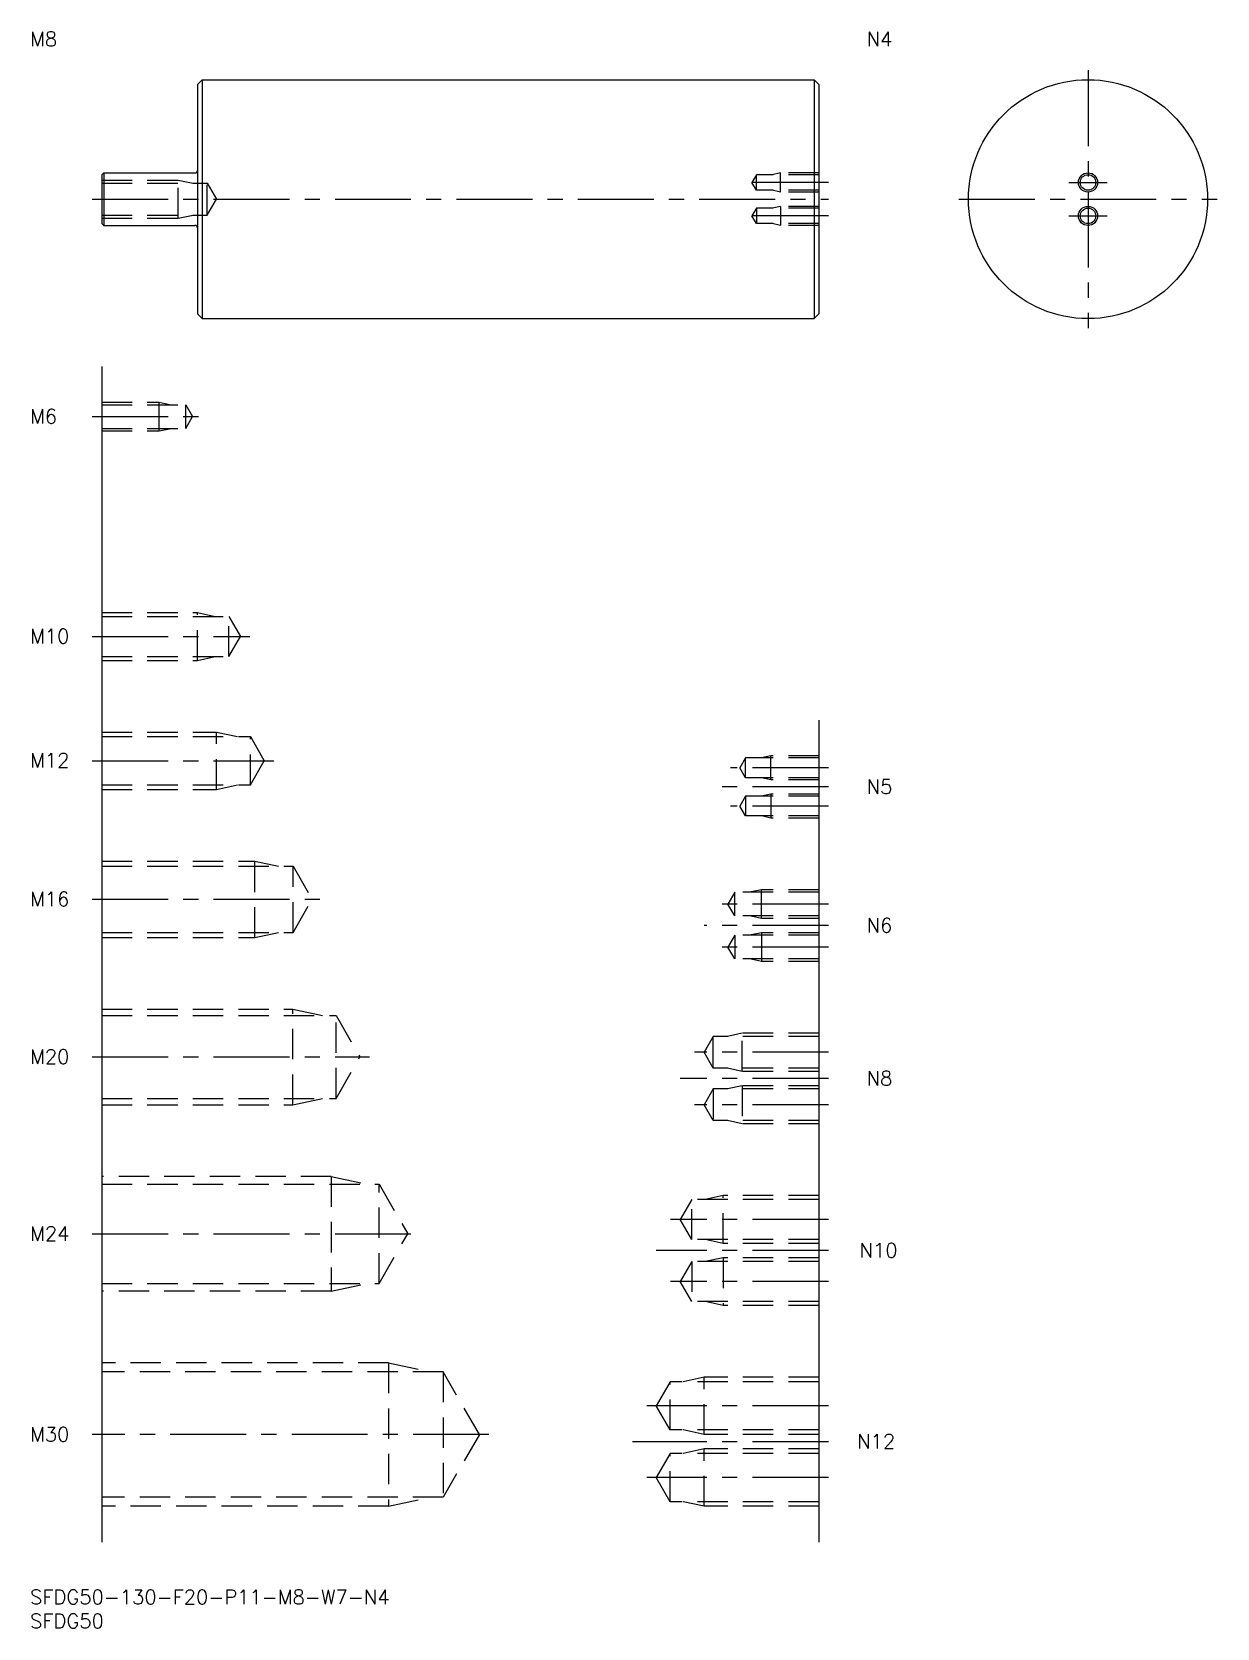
# Model space of a CAD drawing. Extents: x 0 to 248, y -8 to 326.
import ezdxf

# ---------------------------------------------------------------- set-up
doc = ezdxf.new("R2010")
doc.units = 0
doc.header["$LTSCALE"] = 0.5
doc.linetypes.add('CENTER', pattern=[50.8, 31.75, -6.35, 6.35, -6.35])
doc.linetypes.add('DASHED', pattern=[19.05, 12.7, -6.35])
for name, color, linetype in [('MSM_CENTER', 1, 'CENTER'), ('MSM_CONTINUOUS', 7, 'CONTINUOUS'), ('MSM_DASHED', 4, 'DASHED'), ('MSM_NARROW', 5, 'CONTINUOUS'), ('MSM_PART_NUMBER', 7, 'CONTINUOUS')]:
    doc.layers.add(name, color=color, linetype=linetype)
doc.styles.get("Standard").update_dxf_attribs({"font": 'txt.shx', "height": 3, "bigfont": 'bigfont.shx'})

# ---------------------------------------------------------------- blocks, each defined once
blk = doc.blocks.new('*U4')
at = {"layer": 'MSM_PART_NUMBER'}
blk.add_text('SFDG50-130-F20-P11-M8-W7-N4', height=3, dxfattribs=at).set_placement((0, -3))
blk = doc.blocks.new('*U5')
at = {"layer": 'MSM_PART_NUMBER'}
blk.add_text('SFDG50', height=3, dxfattribs=at).set_placement((0, -8))
blk = doc.blocks.new('*U6')
at = {"layer": 'MSM_PART_NUMBER'}
blk.add_text('N12', height=3, dxfattribs=at).set_placement((173, 29.56))
blk = doc.blocks.new('*U7')
at = {"layer": 'MSM_PART_NUMBER'}
blk.add_text('N10', height=3, dxfattribs=at).set_placement((173.5, 69.56))
blk = doc.blocks.new('*U8')
at = {"layer": 'MSM_PART_NUMBER'}
blk.add_text('N8', height=3, dxfattribs=at).set_placement((175, 105.56))
blk = doc.blocks.new('*U9')
at = {"layer": 'MSM_PART_NUMBER'}
blk.add_text('N6', height=3, dxfattribs=at).set_placement((175, 137.56))
blk = doc.blocks.new('*U10')
at = {"layer": 'MSM_PART_NUMBER'}
blk.add_text('N5', height=3, dxfattribs=at).set_placement((175, 166.56))
blk = doc.blocks.new('*U11')
at = {"layer": 'MSM_PART_NUMBER'}
blk.add_text('M30', height=3, dxfattribs=at).set_placement((0, 31.06))
blk = doc.blocks.new('*U12')
at = {"layer": 'MSM_PART_NUMBER'}
blk.add_text('M24', height=3, dxfattribs=at).set_placement((0, 73.06))
blk = doc.blocks.new('*U13')
at = {"layer": 'MSM_PART_NUMBER'}
blk.add_text('M20', height=3, dxfattribs=at).set_placement((0, 110.06))
blk = doc.blocks.new('*U14')
at = {"layer": 'MSM_PART_NUMBER'}
blk.add_text('M16', height=3, dxfattribs=at).set_placement((0, 143.06))
blk = doc.blocks.new('*U15')
at = {"layer": 'MSM_PART_NUMBER'}
blk.add_text('M12', height=3, dxfattribs=at).set_placement((0, 172.06))
blk = doc.blocks.new('*U16')
at = {"layer": 'MSM_PART_NUMBER'}
blk.add_text('M10', height=3, dxfattribs=at).set_placement((0, 198.06))
blk = doc.blocks.new('*U17')
at = {"layer": 'MSM_PART_NUMBER'}
blk.add_text('M6', height=3, dxfattribs=at).set_placement((0, 244.06))
blk = doc.blocks.new('*U18')
at = {"layer": 'MSM_PART_NUMBER'}
blk.add_text('M8', height=3, dxfattribs=at).set_placement((0, 323.000006))
blk = doc.blocks.new('*U19')
at = {"layer": 'MSM_PART_NUMBER'}
blk.add_text('N4', height=3, rotation=360, dxfattribs=at).set_placement((175, 323.000006))

msp = doc.modelspace()

# ---------------------------------------------------------------- linework, layer by layer
at = {"layer": 'MSM_CENTER'}
for p, q in [((221.32, 318), (221.32, 264)), ((167, 294.5), (149, 294.5)), ((217.32, 294.5), (225.32, 294.5)), ((13, 291), (167, 291)), ((194.32, 291), (248.32, 291)), ((167, 287.5), (149, 287.5)), ((217.32, 287.5), (225.32, 287.5)), ((13, 245.5), (36, 245.5)), ((13, 199.5), (46, 199.5)), ((13, 173.5), (51, 173.5)), ((167, 172), (146.5, 172)), ((167, 168), (143.5, 168)), ((167, 164), (146.5, 164)), ((13, 144.5), (61, 144.5)), ((167, 143.5), (144, 143.5)), ((167, 139), (141, 139)), ((167, 134.5), (144, 134.5)), ((13, 111.5), (71, 111.5)), ((167, 112.5), (139, 112.5)), ((167, 107), (136, 107)), ((167, 101.5), (139, 101.5)), ((167, 77.5), (134, 77.5)), ((13, 74.5), (81, 74.5)), ((167, 71), (131, 71)), ((167, 64.5), (134, 64.5)), ((167, 38.5), (129, 38.5)), ((96, 32.5), (13, 32.5)), ((167, 31), (126, 31)), ((167, 23.5), (129, 23.5))]:
    msp.add_line(p, q, dxfattribs=at)
at = {"layer": 'MSM_CONTINUOUS'}
for p, q in [((36, 316), (35, 315)), ((35, 315), (35, 267)), ((36, 316), (164, 316)), ((36, 316), (36, 266)), ((164, 316), (164, 266)), ((164, 316), (165, 315)), ((165, 315), (165, 267)), ((15.4, 296.5), (15, 296.1)), ((15, 296.1), (15, 285.9)), ((15.4, 296.5), (34.5, 296.5)), ((15.4, 296.5), (15.4, 285.5)), ((15.4, 285.5), (15, 285.9)), ((15.4, 285.5), (34.5, 285.5)), ((35, 267), (36, 266)), ((36, 266), (164, 266)), ((165, 267), (164, 266)), ((15, 256), (15, 10)), ((165, 182), (165, 10))]:
    msp.add_line(p, q, dxfattribs=at)
for centre, radius in [((221.32, 291), 25), ((221.32, 294.5), 1.62), ((221.32, 287.5), 1.62)]:
    msp.add_circle(centre, radius, dxfattribs=at)
for centre, start, end in [((34.5, 297), 270, 0), ((34.5, 285), 0, 90)]:
    msp.add_arc(centre, 0.5, start, end, dxfattribs=at)
at = {"layer": 'MSM_DASHED'}
for p, q in [((15, 295), (31, 295)), ((15, 294.32), (37.08, 294.32)), ((31, 287), (31, 295)), ((31, 295), (34.13, 294.32)), ((37.08, 287.68), (37.08, 294.32)), ((37.08, 294.32), (39, 291)), ((151.94, 296.12), (151, 294.5)), ((151.94, 292.88), (151, 294.5)), ((165, 296.12), (151.94, 296.12)), ((151.94, 292.88), (151.94, 296.12)), ((157, 296.5), (155.25, 296.12)), ((165, 296.5), (157, 296.5)), ((157, 292.5), (157, 296.5)), ((37.08, 287.68), (39, 291)), ((165, 292.88), (151.94, 292.88)), ((157, 292.5), (155.25, 292.88)), ((165, 292.5), (157, 292.5)), ((15, 287.68), (37.08, 287.68)), ((31, 287), (34.13, 287.68)), ((151.94, 289.12), (151, 287.5)), ((151.94, 285.88), (151, 287.5)), ((165, 289.12), (151.94, 289.12)), ((151.94, 289.12), (151.94, 285.88)), ((157, 289.5), (155.25, 289.12)), ((165, 289.5), (157, 289.5)), ((157, 289.5), (157, 285.5)), ((15, 287), (31, 287)), ((165, 285.88), (151.94, 285.88)), ((157, 285.5), (155.25, 285.88)), ((165, 285.5), (157, 285.5)), ((15, 248.5), (27, 248.5)), ((15, 247.96), (32.58, 247.96)), ((27, 242.5), (27, 248.5)), ((27, 248.5), (29.5, 247.96)), ((32.58, 243.04), (32.58, 247.96)), ((32.58, 247.96), (34, 245.5)), ((32.58, 243.04), (34, 245.5)), ((15, 243.04), (32.58, 243.04)), ((15, 242.5), (27, 242.5)), ((27, 242.5), (29.5, 243.04)), ((15, 204.5), (35, 204.5)), ((35, 194.5), (35, 204.5)), ((35, 204.5), (38.75, 203.69)), ((15, 203.69), (41.58, 203.69)), ((41.58, 195.31), (41.58, 203.69)), ((41.58, 203.69), (44, 199.5)), ((41.58, 195.31), (44, 199.5)), ((15, 195.31), (41.58, 195.31)), ((15, 194.5), (35, 194.5)), ((35, 194.5), (38.75, 195.31)), ((15, 179.5), (39, 179.5)), ((15, 178.55), (46.08, 178.55)), ((39, 167.5), (39, 179.5)), ((39, 179.5), (43.38, 178.55)), ((46.08, 168.45), (46.08, 178.55)), ((46.08, 178.55), (49, 173.5)), ((149.69, 174.07), (148.5, 172)), ((165, 174.07), (149.69, 174.07)), ((149.69, 169.93), (149.69, 174.07)), ((155, 174.5), (153, 174.07)), ((165, 174.5), (155, 174.5)), ((155, 169.5), (155, 174.5)), ((46.08, 168.45), (49, 173.5)), ((149.69, 169.93), (148.5, 172)), ((15, 168.45), (46.08, 168.45)), ((15, 167.5), (39, 167.5)), ((39, 167.5), (43.38, 168.45)), ((165, 169.93), (149.69, 169.93)), ((155, 169.5), (153, 169.93)), ((165, 169.5), (155, 169.5)), ((149.69, 166.07), (148.5, 164)), ((149.69, 161.93), (148.5, 164)), ((165, 166.07), (149.69, 166.07)), ((149.69, 166.07), (149.69, 161.93)), ((155, 166.5), (153, 166.07)), ((165, 166.5), (155, 166.5)), ((155, 166.5), (155, 161.5)), ((165, 161.93), (149.69, 161.93)), ((155, 161.5), (153, 161.93)), ((165, 161.5), (155, 161.5)), ((15, 152.5), (47, 152.5)), ((15, 151.42), (55.01, 151.42)), ((47, 136.5), (47, 152.5)), ((47, 152.5), (52, 151.42)), ((55.01, 137.58), (55.01, 151.42)), ((55.01, 151.42), (59, 144.5)), ((55.01, 137.58), (59, 144.5)), ((147.42, 145.96), (146, 143.5)), ((165, 145.96), (147.42, 145.96)), ((147.42, 141.04), (147.42, 145.96)), ((153, 146.5), (150.5, 145.96)), ((165, 146.5), (153, 146.5)), ((153, 140.5), (153, 146.5)), ((147.42, 141.04), (146, 143.5)), ((165, 141.04), (147.42, 141.04)), ((153, 140.5), (150.5, 141.04)), ((165, 140.5), (153, 140.5)), ((15, 137.58), (55.01, 137.58)), ((47, 136.5), (52, 137.58)), ((147.42, 136.96), (146, 134.5)), ((165, 136.96), (147.42, 136.96)), ((147.42, 136.96), (147.42, 132.04)), ((153, 137.5), (150.5, 136.96)), ((165, 137.5), (153, 137.5)), ((153, 137.5), (153, 131.5)), ((15, 136.5), (47, 136.5)), ((147.42, 132.04), (146, 134.5)), ((165, 132.04), (147.42, 132.04)), ((153, 131.5), (150.5, 132.04)), ((165, 131.5), (153, 131.5)), ((15, 121.5), (55, 121.5)), ((55, 101.5), (55, 121.5)), ((55, 121.5), (61.25, 120.15)), ((15, 120.15), (64.01, 120.15)), ((64.01, 120.15), (69, 111.5)), ((64.01, 102.85), (64.01, 120.15)), ((142.92, 115.82), (141, 112.5)), ((142.92, 109.18), (142.92, 115.82)), ((165, 115.82), (142.92, 115.82)), ((149, 116.5), (145.88, 115.82)), ((149, 108.5), (149, 116.5)), ((165, 116.5), (149, 116.5)), ((64.01, 102.85), (69, 111.5)), ((142.92, 109.18), (141, 112.5)), ((165, 109.18), (142.92, 109.18)), ((149, 108.5), (145.88, 109.18)), ((165, 108.5), (149, 108.5)), ((142.92, 104.82), (141, 101.5)), ((142.92, 104.82), (142.92, 98.18)), ((165, 104.82), (142.92, 104.82)), ((149, 105.5), (145.88, 104.82)), ((149, 105.5), (149, 97.5)), ((165, 105.5), (149, 105.5)), ((15, 102.85), (64.01, 102.85)), ((15, 101.5), (55, 101.5)), ((55, 101.5), (61.25, 102.85)), ((142.92, 98.18), (141, 101.5)), ((165, 98.18), (142.92, 98.18)), ((149, 97.5), (145.88, 98.18)), ((165, 97.5), (149, 97.5)), ((63, 86.5), (15, 86.5)), ((15, 84.88), (73.01, 84.88)), ((63, 86.5), (70.5, 84.88)), ((63, 86.5), (63, 62.5)), ((73.01, 64.12), (73.01, 84.88)), ((73.01, 84.88), (79, 74.5)), ((138.42, 81.69), (136, 77.5)), ((138.42, 73.31), (138.42, 81.69)), ((165, 81.69), (138.42, 81.69)), ((145, 82.5), (141.25, 81.69)), ((145, 72.5), (145, 82.5)), ((165, 82.5), (145, 82.5)), ((138.42, 73.31), (136, 77.5)), ((73.01, 64.12), (79, 74.5)), ((165, 73.31), (138.42, 73.31)), ((145, 72.5), (141.25, 73.31)), ((165, 72.5), (145, 72.5)), ((138.42, 68.69), (136, 64.5)), ((138.42, 68.69), (138.42, 60.31)), ((165, 68.69), (138.42, 68.69)), ((145, 69.5), (141.25, 68.69)), ((145, 69.5), (145, 59.5)), ((165, 69.5), (145, 69.5)), ((15, 64.12), (73.01, 64.12)), ((63, 62.5), (70.5, 64.12)), ((138.42, 60.31), (136, 64.5)), ((63, 62.5), (15, 62.5)), ((165, 60.31), (138.42, 60.31)), ((145, 59.5), (141.25, 60.31)), ((165, 59.5), (145, 59.5)), ((75, 47.5), (15, 47.5)), ((75, 47.5), (75, 17.5)), ((75, 47.5), (83.75, 45.61)), ((86.43, 45.61), (15, 45.61)), ((86.43, 45.61), (86.43, 19.39)), ((94, 32.5), (86.43, 45.61)), ((133.92, 43.55), (131, 38.5)), ((133.92, 33.45), (133.92, 43.55)), ((165, 43.55), (133.92, 43.55)), ((141, 44.5), (136.63, 43.55)), ((141, 32.5), (141, 44.5)), ((165, 44.5), (141, 44.5)), ((133.92, 33.45), (131, 38.5)), ((165, 33.45), (133.92, 33.45)), ((141, 32.5), (136.63, 33.45)), ((94, 32.5), (86.43, 19.39)), ((165, 32.5), (141, 32.5)), ((133.92, 28.55), (131, 23.5)), ((133.92, 18.45), (133.92, 28.55)), ((165, 28.55), (133.92, 28.55)), ((141, 29.5), (136.63, 28.55)), ((141, 17.5), (141, 29.5)), ((165, 29.5), (141, 29.5)), ((133.92, 18.45), (131, 23.5)), ((86.43, 19.39), (15, 19.39)), ((75, 17.5), (15, 17.5)), ((75, 17.5), (83.75, 19.39)), ((165, 18.45), (133.92, 18.45)), ((141, 17.5), (136.63, 18.45)), ((165, 17.5), (141, 17.5))]:
    msp.add_line(p, q, dxfattribs=at)
at = {"layer": 'MSM_NARROW'}
for centre in [(221.32, 294.5), (221.32, 287.5)]:
    msp.add_circle(centre, 2, dxfattribs=at)

# ---------------------------------------------------------------- block references
at = {"layer": 'MSM_CONTINUOUS'}
for name in ['*U18', '*U19', '*U17', '*U16', '*U15', '*U10', '*U14', '*U9', '*U13', '*U8', '*U12', '*U7', '*U11', '*U6', '*U4', '*U5']:
    msp.add_blockref(name, (0, 0), dxfattribs=at)

doc.saveas('drawing.dxf')
